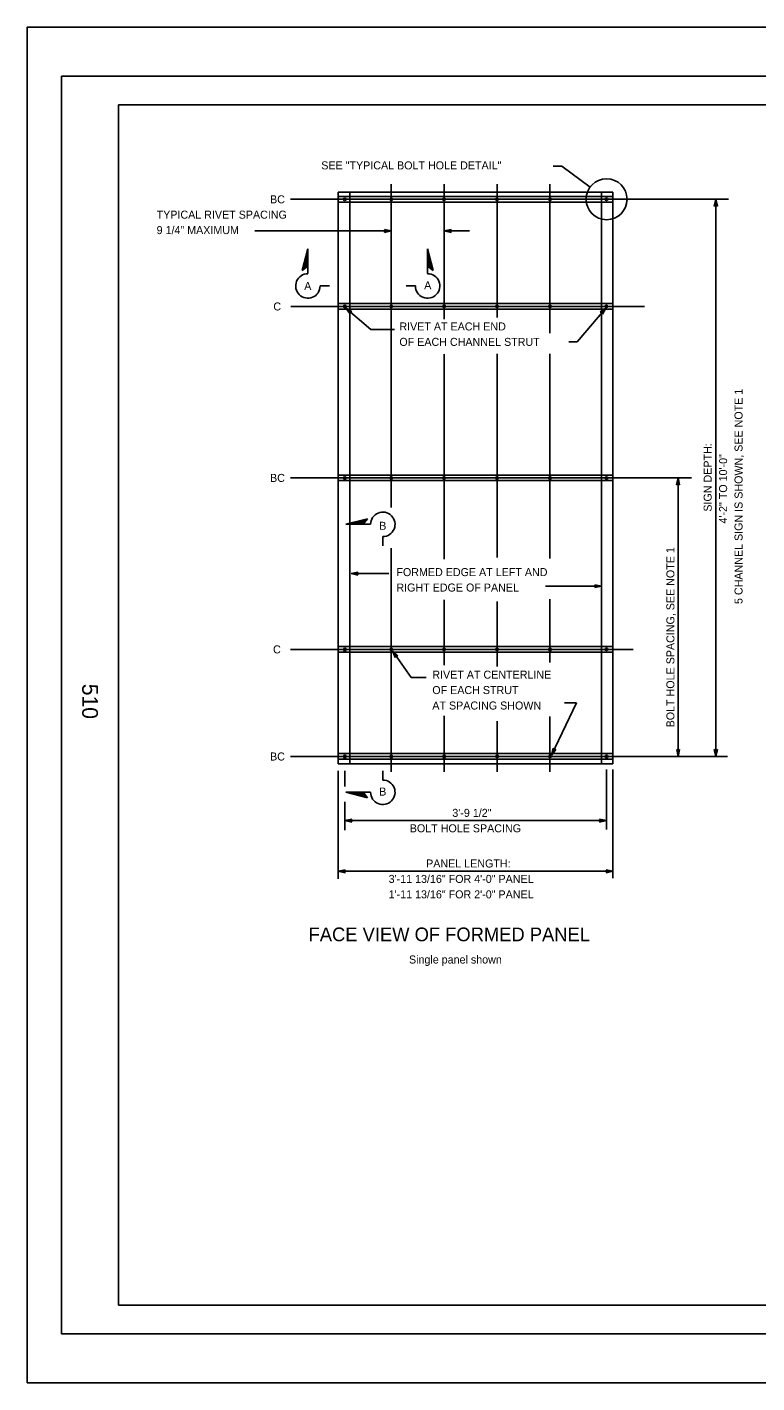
# Model space of a CAD drawing. Extents: x -894 to 866, y -472 to 714.
# Drawn here: x -894 to -256, y -472 to 714 of the extents above; entities that cross this region are included whole.
import ezdxf

# ---------------------------------------------------------------- set-up
doc = ezdxf.new("R2010")
doc.units = 0
for name, color, linetype in [('border_PLOTTING-ELEMENTS', 7, 'Continuous'), ('border_rw_22x34_Cut_Lines', 7, 'Continuous'), ('border_SHEET', 7, 'Continuous'), ('border_WITHIN-BORDER-anno', 7, 'Continuous'), ('pp_PRESENTATION', 7, 'Continuous'), ('str_Dropout-B_dither', 7, 'Continuous'), ('tcd_SIGN-PANEL', 7, 'Continuous'), ('tcd_SIGN-PANEL-anno', 7, 'Continuous')]:
    doc.layers.add(name, color=color, linetype=linetype)

msp = doc.modelspace()

# ---------------------------------------------------------------- linework, layer by layer
at = {"layer": 'border_PLOTTING-ELEMENTS'}
for points in [[(-894, -472.5), (866, -472.5), (866, 713.6), (-894, 713.6)], [(-864, 670.6), (836, 670.6), (836, -429.5), (-864, -429.5)]]:
    msp.add_lwpolyline(points, close=True, dxfattribs=at)
at = {"layer": 'border_rw_22x34_Cut_Lines'}
msp.add_lwpolyline([(-864, 670.6), (836, 670.6), (836, -429.5), (-864, -429.5)], close=True, dxfattribs=at)
at = {"layer": 'border_SHEET'}
for p, q in [((-814, 645.6), (811, 645.6)), ((-814, -404.5), (-814, 645.6)), ((811, -404.5), (-814, -404.5))]:
    msp.add_line(p, q, dxfattribs=at)
at = {"layer": 'pp_PRESENTATION'}
for p, q in [((-648.5, 519.6), (-653.4, 500.6)), ((-648.5, 518), (-652.9, 501)), ((-648.5, 516.5), (-652.4, 501.4)), ((-648.5, 514.9), (-651.9, 501.8)), ((-648.5, 513.3), (-651.4, 502.2)), ((-648.5, 511.8), (-650.9, 502.6)), ((-648.5, 510.2), (-650.4, 503.1)), ((-648.5, 497.9), (-648.5, 519.6)), ((-543.8, 519.6), (-539, 500.6)), ((-543.8, 497.9), (-543.8, 519.6)), ((-543.8, 518), (-539.5, 501)), ((-543.8, 516.5), (-540, 501.4)), ((-543.8, 514.9), (-540.5, 501.8)), ((-543.8, 513.3), (-541, 502.2)), ((-543.8, 511.8), (-541.5, 502.6)), ((-543.8, 510.2), (-542, 503.1)), ((-648.5, 504.5), (-653.4, 500.6)), ((-648.5, 508.7), (-649.9, 503.5)), ((-648.5, 507.1), (-649.4, 503.9)), ((-648.5, 505.5), (-648.9, 504.3)), ((-543.8, 508.7), (-542.5, 503.5)), ((-543.8, 507.1), (-543, 503.9)), ((-543.8, 505.5), (-543.5, 504.3)), ((-543.8, 504.5), (-539, 500.6)), ((-637.8, 487.1), (-629.7, 487.1)), ((-554.5, 487.1), (-562.7, 487.1)), ((-615.4, 278.6), (-596.4, 283.4)), ((-593.7, 278.6), (-615.4, 278.6)), ((-613.8, 278.6), (-596.8, 282.9)), ((-612.3, 278.6), (-597.2, 282.4)), ((-610.7, 278.6), (-597.6, 281.9)), ((-609.1, 278.6), (-598.1, 281.4)), ((-607.6, 278.6), (-598.5, 280.9)), ((-606, 278.6), (-598.9, 280.4)), ((-604.5, 278.6), (-599.3, 279.9)), ((-602.9, 278.6), (-599.7, 279.4)), ((-601.4, 278.6), (-600.1, 278.9)), ((-600.3, 278.6), (-596.4, 283.4)), ((-583, 267.9), (-583, 259.7)), ((-583, 54.9), (-583, 63.1)), ((-615.4, 44.2), (-596.4, 39.4)), ((-593.7, 44.2), (-615.4, 44.2)), ((-613.8, 44.2), (-596.8, 39.9)), ((-612.3, 44.2), (-597.2, 40.4)), ((-610.7, 44.2), (-597.6, 40.9)), ((-609.1, 44.2), (-598.1, 41.4)), ((-607.6, 44.2), (-598.5, 41.9)), ((-606, 44.2), (-598.9, 42.4)), ((-604.5, 44.2), (-599.3, 42.9)), ((-602.9, 44.2), (-599.7, 43.4)), ((-601.4, 44.2), (-600.1, 43.9)), ((-600.3, 44.2), (-596.4, 39.4))]:
    msp.add_line(p, q, dxfattribs=at)
msp.add_circle((-387.3, 563), 17.9, dxfattribs=at)
for centre, start, end in [((-648.5, 487.1), 90, 0.0005), ((-543.8, 487.1), 179.9995, 90), ((-583, 278.6), 269.9995, 180), ((-583, 44.2), 180, 90.0005)]:
    msp.add_arc(centre, 10.7, start, end, dxfattribs=at)
at = {"layer": 'str_Dropout-B_dither'}
msp.add_line((-291.8, 562.9), (-291.8, 75.5), dxfattribs=at)
at = {"layer": 'tcd_SIGN-PANEL'}
for p, q in [((-621.9, 569.2), (-621.9, 69.2)), ((-621.9, 569.2), (-381.7, 569.2)), ((-621.9, 565.4), (-381.7, 565.4)), ((-621.9, 560.5), (-381.7, 560.5)), ((-611.8, 569.2), (-611.8, 69.2)), ((-391.7, 569.2), (-391.7, 69.2)), ((-381.7, 569.2), (-381.7, 69.2)), ((-621.9, 471.7), (-381.7, 471.7)), ((-621.9, 466.8), (-381.7, 466.8)), ((-621.9, 321.7), (-381.7, 321.7)), ((-621.9, 316.8), (-381.7, 316.8)), ((-621.9, 171.7), (-381.7, 171.7)), ((-621.9, 166.8), (-381.7, 166.8)), ((-621.9, 78), (-381.7, 78)), ((-621.9, 73.1), (-381.7, 73.1)), ((-621.9, 69.2), (-381.7, 69.2))]:
    msp.add_line(p, q, dxfattribs=at)
for centre in [(-616.2, 562.9), (-575.6, 562.9), (-529.4, 562.9), (-483.1, 562.8), (-436.8, 562.8), (-387.4, 562.9), (-616.2, 469.2), (-575.6, 469.3), (-529.3, 469.2), (-483.1, 469.2), (-436.8, 469.2), (-387.5, 469.2), (-616.2, 319.2), (-575.6, 319.2), (-529.4, 319.2), (-436.8, 319.2), (-387.4, 319.2), (-483.1, 319.1), (-616.2, 169.1), (-575.6, 169.2), (-529.4, 169.2), (-483.1, 169.2), (-436.8, 169.1), (-387.4, 169.2), (-616.2, 75.5), (-575.6, 75.5), (-529.3, 75.5), (-483, 75.6), (-436.7, 75.6), (-387.4, 75.5)]:
    msp.add_circle(centre, 1.08, dxfattribs=at)
at = {"layer": 'tcd_SIGN-PANEL-anno'}
for p, q in [((-434.1, 591.9), (-426.3, 591.9)), ((-426.3, 591.9), (-401.7, 573.6)), ((-575.6, 576.2), (-575.6, 293.3)), ((-529.3, 576.2), (-529.3, 458.1)), ((-483.1, 576.2), (-483.1, 459.4)), ((-436.8, 576.2), (-436.8, 445.9)), ((-663.6, 562.9), (-280.7, 562.9)), ((-293.1, 556.9), (-291.8, 562.9)), ((-291.8, 557.7), (-293.1, 556.9)), ((-292.7, 557.1), (-291.8, 561.5)), ((-292.4, 557.4), (-291.8, 560.2)), ((-292, 557.6), (-291.8, 558.8)), ((-291.8, 560.2), (-291.1, 557.3)), ((-291.8, 558.8), (-291.5, 557.6)), ((-291.8, 562.9), (-291.8, 562.9)), ((-291.8, 562.9), (-290.4, 556.9)), ((-291.7, 561.5), (-290.8, 557.2)), ((-290.4, 556.9), (-291.8, 557.7)), ((-293.1, 556.9), (-293.1, 556.9)), ((-290.4, 556.9), (-290.4, 556.9)), ((-695, 535.2), (-575.6, 535.2)), ((-580.8, 535.2), (-581.6, 536.6)), ((-581.6, 536.6), (-581.6, 536.6)), ((-581.6, 536.6), (-575.6, 535.2)), ((-575.6, 535.2), (-581.6, 533.9)), ((-581.6, 533.9), (-580.8, 535.2)), ((-581.6, 533.9), (-581.6, 533.9)), ((-581.4, 536.2), (-577, 535.2)), ((-577, 535.2), (-581.4, 534.2)), ((-578.4, 535.2), (-581.2, 534.6)), ((-581.1, 535.8), (-578.4, 535.2)), ((-581, 535.5), (-579.7, 535.2)), ((-579.7, 535.2), (-580.9, 535)), ((-575.6, 535.2), (-575.6, 535.2)), ((-529.3, 535.2), (-523.3, 536.5)), ((-523.3, 533.9), (-529.3, 535.2)), ((-529.3, 535.2), (-529.3, 535.2)), ((-529.3, 535.2), (-507.3, 535.2)), ((-523.6, 534.2), (-528, 535.2)), ((-527.9, 535.2), (-523.6, 536.2)), ((-526.6, 535.2), (-523.7, 535.8)), ((-523.8, 534.6), (-526.6, 535.2)), ((-525.2, 535.2), (-524, 535.5)), ((-524, 534.9), (-525.2, 535.2)), ((-523.3, 536.5), (-524.1, 535.2)), ((-524.1, 535.2), (-523.3, 533.9)), ((-523.3, 536.5), (-523.3, 536.5)), ((-523.3, 533.9), (-523.3, 533.9)), ((-663.3, 469.2), (-354.1, 469.2)), ((-593.5, 449.1), (-615.4, 467.8)), ((-611.7, 462.9), (-615.4, 467.8)), ((-615.4, 467.8), (-615.4, 467.8)), ((-615.4, 467.8), (-610, 464.9)), ((-611.6, 463.3), (-614.3, 466.9)), ((-614.3, 466.9), (-610.4, 464.8)), ((-611.6, 463.7), (-613.3, 466)), ((-613.3, 466), (-610.7, 464.7)), ((-611.5, 464.1), (-612.2, 465.1)), ((-612.2, 465.1), (-611.1, 464.5)), ((-611.4, 464.4), (-611.7, 462.9)), ((-611.7, 462.9), (-611.7, 462.9)), ((-610, 464.9), (-611.4, 464.4)), ((-610, 464.9), (-610, 464.9)), ((-413, 438.1), (-388, 467.8)), ((-392.9, 464.1), (-388, 467.8)), ((-391.4, 463.8), (-392.9, 464.1)), ((-392.9, 464.1), (-392.9, 464.1)), ((-392.5, 464), (-388.9, 466.8)), ((-392.1, 464), (-389.8, 465.7)), ((-391.7, 463.9), (-390.7, 464.6)), ((-390.9, 462.4), (-391.4, 463.8)), ((-390.7, 464.6), (-391.3, 463.6)), ((-389.8, 465.7), (-391.1, 463.1)), ((-388.9, 466.8), (-391, 462.8)), ((-388, 467.8), (-390.9, 462.4)), ((-388, 467.8), (-388, 467.8)), ((-390.9, 462.4), (-390.9, 462.4)), ((-572.8, 449.1), (-593.5, 449.1)), ((-529.3, 427.4), (-529.3, 248)), ((-483.1, 427.6), (-483.1, 249.6)), ((-436.8, 427.8), (-436.8, 248.6)), ((-420.3, 438.1), (-413, 438.1)), ((-663.6, 319.2), (-313.1, 319.2)), ((-326.1, 313.2), (-324.7, 319.2)), ((-324.7, 314), (-326.1, 313.2)), ((-326.1, 313.2), (-326.1, 313.2)), ((-325.7, 313.4), (-324.7, 317.8)), ((-325.3, 313.7), (-324.7, 316.5)), ((-325, 313.9), (-324.7, 315.1)), ((-324.7, 319.2), (-324.7, 75.5)), ((-324.7, 319.2), (-324.7, 319.2)), ((-324.7, 319.2), (-323.4, 313.2)), ((-324.7, 317.8), (-323.7, 313.5)), ((-324.7, 316.5), (-324.1, 313.6)), ((-324.7, 315.1), (-324.5, 313.9)), ((-323.4, 313.2), (-324.7, 314)), ((-323.4, 313.2), (-323.4, 313.2)), ((-575.6, 257.6), (-575.6, 62.1)), ((-610.7, 235.5), (-604.7, 236.8)), ((-610.7, 235.5), (-577.7, 235.5)), ((-604.7, 234.2), (-610.7, 235.5)), ((-610.7, 235.5), (-610.7, 235.5)), ((-609.3, 235.5), (-604.9, 236.5)), ((-604.9, 234.5), (-609.3, 235.5)), ((-607.9, 235.5), (-605.1, 236.1)), ((-605.1, 234.9), (-607.9, 235.5)), ((-606.5, 235.5), (-605.3, 235.8)), ((-605.3, 235.2), (-606.5, 235.5)), ((-604.7, 236.8), (-605.5, 235.5)), ((-605.5, 235.5), (-604.7, 234.2)), ((-604.7, 236.8), (-604.7, 236.8)), ((-604.7, 234.2), (-604.7, 234.2)), ((-396.9, 224.5), (-397.7, 225.8)), ((-397.7, 225.8), (-397.7, 225.8)), ((-397.7, 225.8), (-391.7, 224.5)), ((-397.5, 225.5), (-393.1, 224.5)), ((-440.6, 224.5), (-391.7, 224.5)), ((-391.7, 224.5), (-397.7, 223.2)), ((-397.7, 223.2), (-396.9, 224.5)), ((-397.7, 223.2), (-397.7, 223.2)), ((-393.1, 224.5), (-397.5, 223.5)), ((-397.3, 225.1), (-394.5, 224.5)), ((-394.5, 224.5), (-397.3, 223.9)), ((-397.1, 224.8), (-395.9, 224.5)), ((-395.9, 224.5), (-397.1, 224.2)), ((-391.7, 224.5), (-391.7, 224.5)), ((-529.3, 212.5), (-529.3, 155.3)), ((-483.1, 211.2), (-483.1, 154.3)), ((-436.8, 213.1), (-436.8, 157.7)), ((-663.6, 169.2), (-364.1, 169.2)), ((-558.3, 144.6), (-574.4, 167.8)), ((-572.1, 162.1), (-574.4, 167.8)), ((-574.4, 167.8), (-574.4, 167.8)), ((-574.4, 167.8), (-569.9, 163.7)), ((-571.9, 162.5), (-573.6, 166.7)), ((-573.6, 166.7), (-570.3, 163.6)), ((-571.8, 162.9), (-572.8, 165.6)), ((-572.8, 165.6), (-570.7, 163.6)), ((-571.4, 163.6), (-572.1, 162.1)), ((-572.1, 162.1), (-572.1, 162.1)), ((-571.6, 163.3), (-572, 164.4)), ((-572, 164.4), (-571.1, 163.6)), ((-569.9, 163.7), (-571.4, 163.6)), ((-569.9, 163.7), (-569.9, 163.7)), ((-558.3, 144.6), (-545.1, 144.6)), ((-413.5, 122.5), (-435.6, 76.8)), ((-424, 122.5), (-413.5, 122.5)), ((-529.3, 111.2), (-529.3, 62.1)), ((-436.8, 110.5), (-436.8, 62.1)), ((-483.1, 106.4), (-483.1, 62.1)), ((-663.6, 75.5), (-281.6, 75.5)), ((-435.6, 76.8), (-434.1, 82.8)), ((-431.7, 81.7), (-435.6, 76.8)), ((-435.6, 76.8), (-435.6, 76.8)), ((-435, 78.1), (-433.9, 82.5)), ((-432.2, 81.6), (-435, 78.1)), ((-434.4, 79.3), (-433.7, 82.2)), ((-432.6, 81.6), (-434.4, 79.3)), ((-434.1, 82.8), (-434.1, 82.8)), ((-434.1, 82.8), (-433.3, 81.5)), ((-433.8, 80.6), (-433.5, 81.8)), ((-433, 81.6), (-433.8, 80.6)), ((-433.3, 81.5), (-431.7, 81.7)), ((-431.7, 81.7), (-431.7, 81.7)), ((-324.7, 75.5), (-326, 81.5)), ((-326, 81.5), (-326, 81.5)), ((-326, 81.5), (-324.7, 80.7)), ((-324.7, 76.9), (-325.7, 81.3)), ((-324.7, 78.3), (-325.3, 81.1)), ((-324.7, 79.7), (-325, 80.9)), ((-324.7, 80.7), (-323.4, 81.5)), ((-323.4, 81.5), (-324.7, 75.5)), ((-323.7, 81.3), (-324.7, 76.9)), ((-324.1, 81.1), (-324.7, 78.3)), ((-324.4, 80.9), (-324.7, 79.7)), ((-324.7, 75.5), (-324.7, 75.5)), ((-323.4, 81.5), (-323.4, 81.5)), ((-291.8, 75.5), (-293.1, 81.5)), ((-293.1, 81.5), (-293.1, 81.5)), ((-293.1, 81.5), (-291.8, 80.7)), ((-291.8, 76.9), (-292.7, 81.3)), ((-291.7, 78.3), (-292.4, 81.1)), ((-291.7, 79.7), (-292, 80.9)), ((-291.8, 80.7), (-290.4, 81.5)), ((-290.4, 81.5), (-291.8, 75.5)), ((-290.8, 81.3), (-291.8, 76.9)), ((-291.1, 81.1), (-291.7, 78.3)), ((-291.5, 80.9), (-291.7, 79.7)), ((-291.8, 75.5), (-291.8, 75.5)), ((-290.4, 81.5), (-290.4, 81.5)), ((-622, 62.9), (-622, -31.6)), ((-616.1, 63.1), (-616.1, 49.2)), ((-387.4, 64), (-387.4, 11.7)), ((-381.7, 64), (-381.7, -31)), ((-616.1, 35.9), (-616.1, 11.1)), ((-616.1, 19.4), (-610.1, 20.8)), ((-616.1, 19.4), (-387.4, 19.4)), ((-610.1, 18.1), (-616.1, 19.4)), ((-616.1, 19.4), (-616.1, 19.4)), ((-614.8, 19.5), (-610.4, 20.4)), ((-610.4, 18.5), (-614.8, 19.4)), ((-613.4, 19.4), (-610.6, 20.1)), ((-610.6, 18.8), (-613.4, 19.4)), ((-612, 19.4), (-610.8, 19.7)), ((-610.8, 19.2), (-612, 19.4)), ((-610.1, 20.8), (-610.9, 19.4)), ((-610.9, 19.4), (-610.1, 18.1)), ((-610.1, 20.8), (-610.1, 20.8)), ((-610.1, 18.1), (-610.1, 18.1)), ((-392.6, 19.4), (-393.4, 20.8)), ((-393.4, 20.8), (-393.4, 20.8)), ((-393.4, 20.8), (-387.4, 19.4)), ((-387.4, 19.4), (-393.4, 18.1)), ((-393.4, 18.1), (-392.6, 19.4)), ((-393.4, 18.1), (-393.4, 18.1)), ((-393.2, 20.4), (-388.8, 19.4)), ((-388.8, 19.4), (-393.2, 18.5)), ((-393, 20.1), (-390.2, 19.4)), ((-390.2, 19.4), (-393, 18.8)), ((-392.8, 19.7), (-391.6, 19.5)), ((-391.6, 19.5), (-392.8, 19.2)), ((-387.4, 19.4), (-387.4, 19.4)), ((-622, -24.8), (-616, -23.5)), ((-616, -23.5), (-616.8, -24.8)), ((-616, -23.5), (-616, -23.5)), ((-386.9, -24.8), (-387.7, -23.5)), ((-387.7, -23.5), (-387.7, -23.5)), ((-387.7, -23.5), (-381.7, -24.8)), ((-622, -24.8), (-381.7, -24.8)), ((-616, -26.2), (-622, -24.8)), ((-622, -24.8), (-622, -24.8)), ((-620.6, -24.8), (-616.2, -23.9)), ((-616.2, -25.8), (-620.6, -24.8)), ((-619.2, -24.8), (-616.4, -24.2)), ((-616.4, -25.4), (-619.2, -24.8)), ((-617.8, -24.8), (-616.6, -24.6)), ((-616.6, -25.1), (-617.8, -24.8)), ((-616.8, -24.8), (-616, -26.2)), ((-616, -26.2), (-616, -26.2)), ((-381.7, -24.8), (-387.7, -26.2)), ((-387.7, -26.2), (-386.9, -24.8)), ((-387.7, -26.2), (-387.7, -26.2)), ((-387.5, -23.8), (-383.1, -24.8)), ((-383.1, -24.8), (-387.5, -25.8)), ((-387.3, -24.2), (-384.5, -24.8)), ((-384.5, -24.8), (-387.3, -25.4)), ((-387.1, -24.5), (-385.9, -24.8)), ((-385.9, -24.8), (-387.1, -25.1)), ((-381.7, -24.8), (-381.7, -24.8))]:
    msp.add_line(p, q, dxfattribs=at)

# ---------------------------------------------------------------- texts
at = {"layer": 'border_WITHIN-BORDER-anno'}
msp.add_text('510', height=13.78, rotation=270, dxfattribs=at).set_placement((-845.9, 139.1))
at = {"layer": 'pp_PRESENTATION'}
for s, p in [('A', (-651.7, 483.6)), ('A', (-546.8, 484.3)), ('B', (-586.1, 273.8)), ('B', (-586.1, 41.3))]:
    msp.add_text(s, height=7, dxfattribs=at).set_placement(p)
at = {"layer": 'tcd_SIGN-PANEL-anno'}
for s, height, p in [('SEE "TYPICAL BOLT HOLE DETAIL"', 7, (-636.8, 589.1)), ('BC', 7, (-681.6, 559.4)), ('TYPICAL RIVET SPACING', 7, (-780.8, 546)), ('9 1/4" MAXIMUM', 7, (-780.8, 532.5)), (' C', 7, (-681.3, 465.7)), ('RIVET AT EACH END', 7, (-568.5, 448.2)), ('OF EACH CHANNEL STRUT', 7, (-568.5, 434.7)), ('BC', 7, (-681.6, 315.7)), ('FORMED EDGE AT LEFT AND', 7, (-571.1, 233.3)), ('RIGHT EDGE OF PANEL', 7, (-571.1, 219.8)), (' C', 7, (-681.6, 165.7)), ('RIVET AT CENTERLINE', 7, (-539.7, 143.6)), ('OF EACH STRUT', 7, (-539.7, 130.1)), ('AT SPACING SHOWN', 7, (-539.7, 116.6)), ('BC', 7, (-681.6, 72)), ('3\'-9 1/2"', 7, (-522.2, 22.7)), ('BOLT HOLE SPACING', 7, (-559.4, 9.2)), ('PANEL LENGTH:', 7, (-545.1, -21.6)), ('3\'-11 13/16" FOR 4\'-0" PANEL', 7, (-577.9, -35.1)), ('1\'-11 13/16" FOR 2\'-0" PANEL', 7, (-577.9, -48.6)), ('FACE VIEW OF FORMED PANEL', 12, (-647.9, -86.1)), ('Single panel shown', 7, (-560.1, -105.6))]:
    msp.add_text(s, height=height, dxfattribs=at).set_placement(p)
for s, p in [('5 CHANNEL SIGN IS SHOWN, SEE NOTE 1', (-268.4, 208.9)), ('SIGN DEPTH:', (-295.4, 289.7)), ('4\'-2" TO 10\'-0"', (-281.9, 279.3)), ('BOLT HOLE SPACING, SEE NOTE 1', (-328, 101))]:
    msp.add_text(s, height=7, rotation=90, dxfattribs=at).set_placement(p)

doc.saveas('drawing.dxf')
